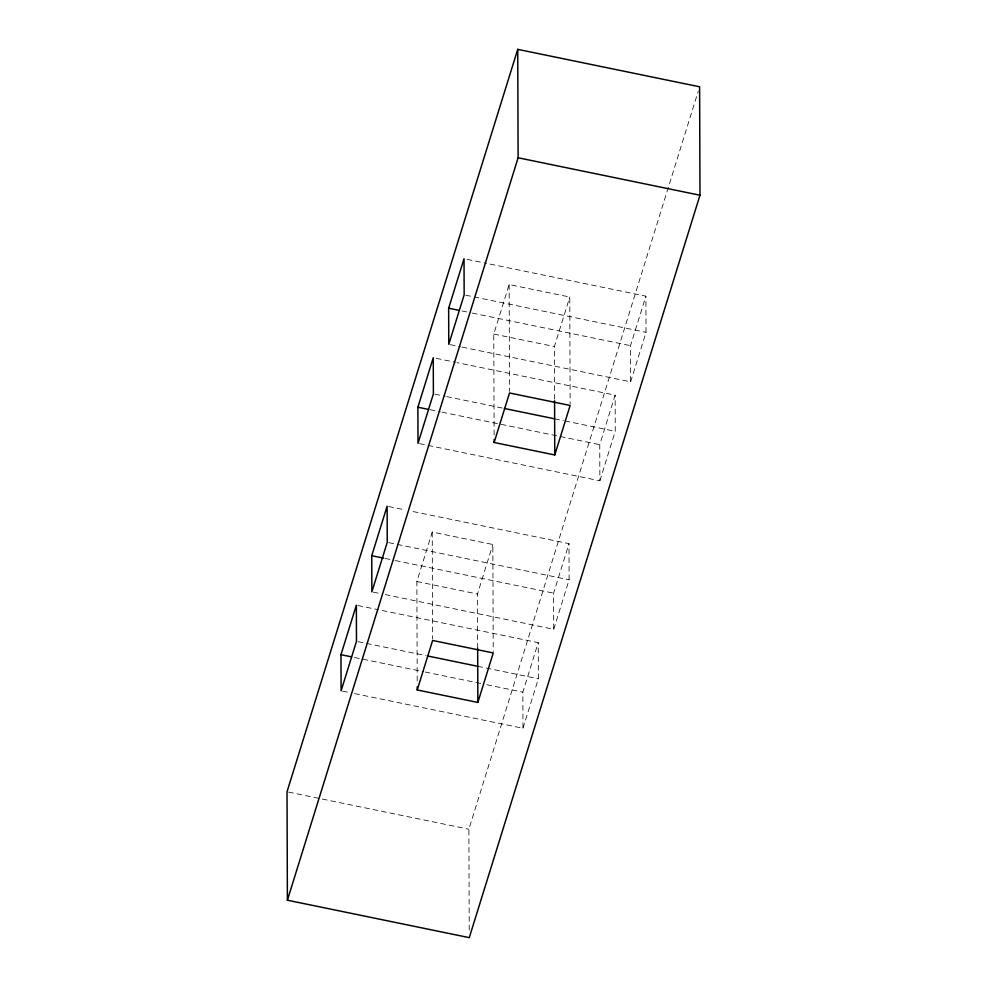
<?xml version="1.0" encoding="UTF-8"?>
<svg xmlns="http://www.w3.org/2000/svg" width="987" height="987" viewBox="0 0 987 987"><rect width="100%" height="100%" fill="white"/><g stroke="black" fill="none" stroke-linecap="round" stroke-linejoin="round"><path stroke-width="0.74" stroke-dasharray="4.93 3.7" d="M417.205 680.919L416.859 581.528L432.232 532.042L492.858 544.516L493.229 651.432M494.117 434.946L493.759 334.05L509.144 284.564L569.77 297.038L570.141 403.967M477.671 648.225L477.474 594.014L492.858 544.516M554.571 399.241L554.386 346.536L569.77 297.038M469.232 930.013L468.887 829.228L698.241 91.211M354.629 693.614L522.974 728.27L522.851 692.134L538.223 642.636L380.02 610.065M385.177 594.581L553.732 629.287L553.608 593.138L568.993 543.652L411.172 511.155M419.512 443.656L599.874 480.805L599.751 444.656L615.135 395.158L456.919 362.587M462.076 347.103L630.644 381.809L630.52 345.672L645.893 296.174L488.072 263.677M522.974 728.27L538.359 678.785L538.223 642.636M553.732 629.287L569.117 579.788L568.993 543.652M599.874 480.805L615.259 431.307L615.135 395.158M630.644 381.809L646.029 332.311L645.893 296.174M467.036 259.347L486.579 263.369M465.654 295.175L646.029 332.311M461.953 310.954L470.824 312.793M472.304 313.089L630.52 345.672M493.759 334.05L554.386 346.536M450.257 344.66L460.596 346.795M436.217 358.318L455.439 362.278M434.872 394.158L445.223 396.293M446.704 396.601L502.889 408.162M554.632 418.821L563.515 420.647M564.983 420.955L615.259 431.307M429.913 409.691L440.424 411.85M441.929 412.159L599.751 444.656M388.619 506.504L405.151 509.909M388.755 542.653L569.117 579.788M385.041 558.432L393.924 560.258M395.392 560.567L553.608 593.138M416.859 581.528L477.474 594.014M373.345 592.138L379.255 593.36M357.837 605.5L378.539 609.756M357.96 641.636L425.977 655.639M477.733 666.299L538.359 678.785M354.506 657.465L423.645 671.703M425.15 672.011L480.755 683.473M486.776 684.707L522.851 692.134M342.6 691.134L348.621 692.38M288.512 792.092L468.887 829.228M509.144 284.564L509.514 391.481M432.232 532.042L432.614 638.959"/><path stroke-width="1.48" d="M517.731 49.35L287.02 791.771L287.39 900.206L469.269 937.65L699.98 195.229L699.61 86.794L517.731 49.35L518.113 157.772L287.39 900.206M340.971 654.689L356.356 605.191L356.48 641.328L341.107 690.826L340.971 654.689L351.495 656.848M371.741 555.693L387.126 506.195L387.249 542.344L371.865 591.842L371.741 555.693L383.573 558.136M417.883 407.212L433.268 357.713L433.392 393.862L418.007 443.348L417.883 407.212L428.407 409.371M448.641 308.215L464.026 258.73L464.149 294.866L448.777 344.364L448.641 308.215L458.992 310.35M417.23 689.962L432.614 640.464L493.241 652.95L477.856 702.436L417.23 689.962L417.217 686.94M494.142 442.484L509.526 392.986L570.141 405.472L554.768 454.958L494.142 442.484L494.129 439.474M518.113 157.772L699.98 195.229M504.369 408.47L554.632 418.821M427.457 655.948L477.733 666.299M554.571 400.747L554.768 454.958M477.671 648.225L477.856 702.436"/></g></svg>
